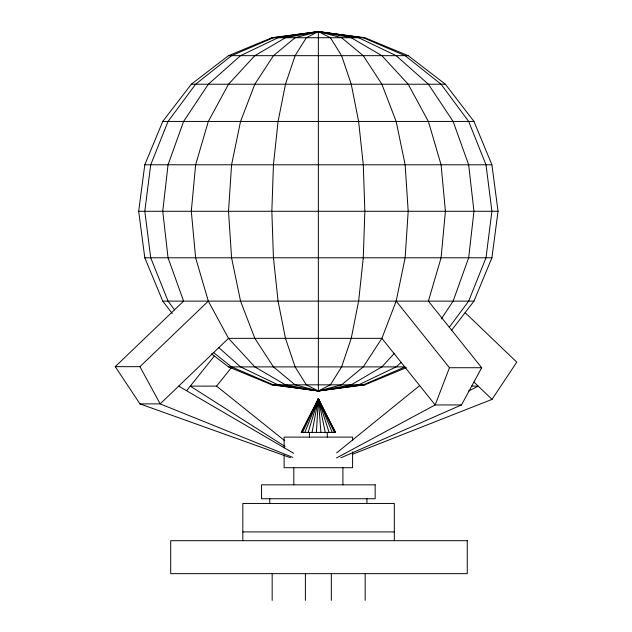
<?xml version="1.0" encoding="UTF-8"?>
<svg xmlns="http://www.w3.org/2000/svg" width="632" height="632" viewBox="0 0 632 632"><rect width="100%" height="100%" fill="white"/><g stroke="black" fill="none" stroke-linecap="round" stroke-linejoin="round"><path stroke-width="0.95" d="M316.411 432.399L318.354 398.863L335.474 432.399L301.235 432.399L318.354 398.863L335.395 432.399M318.212 400.775L318.354 398.863L334.391 432.399M172.267 313.527L162.748 301.124L144.799 257.785L138.677 211.278L144.799 164.778L162.748 121.439L191.299 84.23L228.515 55.671L271.847 37.723L318.354 31.6L364.862 37.723L408.193 55.671L445.41 84.23L473.961 121.439L491.917 164.778L498.04 211.278L491.917 257.785L473.961 301.124L451.359 330.583M312.05 432.399L318.354 398.863L322.928 408.572M317.959 400.775L318.354 398.863L332.211 432.399M211.459 353.802L228.515 366.892L271.847 384.841L318.354 390.963L341.604 384.841L363.274 366.892L381.878 338.333L396.161 301.124L405.136 257.785L408.193 211.278L405.136 164.778L396.161 121.439L381.878 84.23L363.274 55.671L341.604 37.723L318.354 31.6L273.435 37.723L231.573 55.671L195.628 84.23L168.049 121.439L150.708 164.778L144.799 211.278L150.708 257.785L168.049 301.124L174.503 309.83M308.116 432.399L318.354 398.863L320.543 404.298M317.762 400.728L318.354 398.863L329.09 432.399M396.161 301.124L449.455 367.729L435.179 404.938L336.524 457.947M304.877 432.399L318.354 398.863L319.207 401.66M317.232 401.581L318.354 398.863L325.235 432.399M302.562 432.399L318.354 398.863L318.718 400.775M311.608 412.98L318.354 398.863L320.914 432.399M301.314 432.399L318.354 398.863L318.465 400.775M340.861 457.837L461.494 404.938L481.687 367.729L428.385 301.124L441.081 257.785L445.41 211.278L441.081 164.778L428.385 121.439L408.193 84.23L381.878 55.671L351.242 37.723L318.354 31.6L278.08 37.723L240.547 55.671L208.323 84.23L183.596 121.439L168.049 164.778L162.748 211.278L168.049 257.785L183.596 301.124L115.237 366.671L139.964 403.888L290.483 457.734M441.286 318.923L453.112 301.124L468.66 257.785L473.961 211.278L468.66 164.778L453.112 121.439L428.385 84.23L396.161 55.671L358.628 37.723L318.354 31.6L285.474 37.723L254.83 55.671L228.515 84.23L208.323 121.439L195.628 164.778L191.299 211.278L195.628 257.785L208.323 301.124L228.515 338.333L254.83 366.892L285.474 384.841L318.354 390.963L364.862 384.841L406.392 367.634M352.174 454.4L492.036 399.369L516.763 362.152L465.136 312.65M449.297 327.25L468.66 301.124L486 257.785L491.917 211.278L486 164.778L468.66 121.439L441.081 84.23L405.136 55.671L363.274 37.723L318.354 31.6L295.105 37.723L273.435 55.671L254.83 84.23L240.547 121.439L231.573 164.778L228.515 211.278L231.573 257.785L240.547 301.124L254.83 338.333L273.435 366.892L295.105 384.841L318.354 390.963L363.274 384.841L405.136 366.892L228.515 366.892M186.653 390.655L214.327 356.061M285.087 446.516L190.272 386.12L216.586 386.12L231.391 367.627M394.384 353.328L381.878 366.892L351.242 384.841L318.354 390.963L273.435 384.841L231.573 366.892L213.221 352.308M115.237 366.671L139.964 366.671L208.323 301.124M401.288 362.349L396.161 366.892L358.628 384.841L318.354 390.963L278.08 384.841L240.547 366.892L218.577 347.418M336.643 452.891L419.688 385.575M468.557 391.058L478.219 386.12L471.496 386.12M318.354 31.6L306.315 37.723L295.105 55.671L285.474 84.23L278.08 121.439L273.435 164.778L271.847 211.278L273.435 257.785L278.08 301.124L285.474 338.333L295.105 366.892L306.315 384.841L318.354 390.963L330.394 384.841L341.604 366.892L351.242 338.333L358.628 301.124L363.274 257.785L364.862 211.278L363.274 164.778L358.628 121.439L351.242 84.23L341.604 55.671L330.394 37.723L318.354 31.6L318.354 390.963M271.847 37.723L364.862 37.723M228.515 55.671L408.193 55.671M191.299 84.23L445.41 84.23M162.748 121.439L473.961 121.439M144.799 164.778L491.917 164.778M138.677 211.278L498.04 211.278M144.799 257.785L491.917 257.785M162.748 301.124L473.961 301.124M449.455 367.729L481.687 367.729M271.847 384.841L364.862 384.841M139.964 403.888L160.157 403.888L292.75 457.378M461.494 404.938L435.179 404.938L381.878 338.333L228.515 338.333L160.157 403.888L139.964 366.671M242.83 531.915L394.313 531.915M178.682 386.12L293.659 453.286M216.586 386.12L284.684 440.717M473.953 382.028L492.036 399.369M394.313 540.692L394.313 503.451L242.83 503.451L242.83 540.692M366.931 498.743L366.931 503.451M365.178 573.959L365.178 600.4M352.593 440.07L352.593 437.107L284.116 437.107L284.116 447.962M352.593 451.912L352.593 467.712L284.116 467.712L284.116 454.874M342.907 467.712L342.907 484.831M331.326 573.959L331.326 600.4M327.289 432.399L327.289 437.107M318.354 398.863L318.354 400.838M309.427 432.399L309.427 437.107M305.39 573.959L305.39 600.4M293.809 467.712L293.809 484.831M272.171 573.959L272.171 600.4M269.777 498.743L269.777 503.451M375.163 484.831L261.545 484.831L261.545 498.743L375.163 498.743L375.163 484.831M467.261 540.692L170.695 540.692L170.695 573.651L467.261 573.651L467.261 540.692"/></g></svg>
